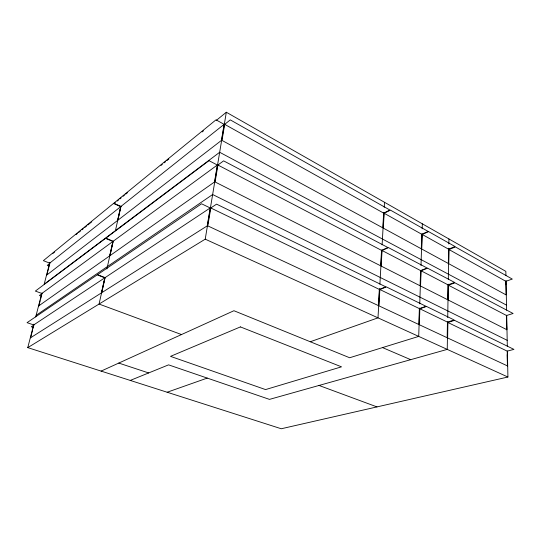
<?xml version="1.0" encoding="UTF-8"?>
<svg xmlns="http://www.w3.org/2000/svg" width="541" height="541" viewBox="0 0 541 541"><rect width="100%" height="100%" fill="white"/><g stroke="black" fill="none" stroke-linecap="round" stroke-linejoin="round"><path stroke-width="0.81" d="M447.427 322.098L447.184 337.746L419.343 324.735L419.85 308.769L426.545 306.456L454.17 319.968L447.427 322.098L419.85 308.769M448.002 284.83L447.772 299.795L420.573 286.027L421.06 270.77L427.613 268.187L454.602 282.429L448.002 284.83L421.06 270.77M448.55 249.164L448.333 263.487L421.757 249.036L422.223 234.456L428.634 231.616L455.015 246.52L448.55 249.164L422.223 234.456M447.664 321.807L447.245 349.391L269.486 399.386L168.569 364.857L130.246 380.424M447.725 317.628L448.239 284.194M448.313 279.176L448.793 248.177M448.854 243.991L448.929 238.96M447.887 322.477L447.65 337.963L507.492 365.926L507.201 351.136L447.887 322.477L454.568 320.367L513.95 349.391L507.201 351.136M448.448 285.208L448.225 300.025L506.789 329.679L506.511 315.498L448.448 285.208L454.988 282.842L513.111 313.503L506.511 315.498M448.989 249.55L448.78 263.731L506.112 294.906L505.842 281.3L448.989 249.55L455.394 246.939L512.307 279.082L505.842 281.3M419.356 308.6L418.849 324.505L378.937 305.854L379.856 289.509L386.423 286.94L426.024 306.294L419.356 308.6L379.856 289.509M420.58 270.588L420.093 285.783L381.182 266.077L382.054 250.49L388.485 247.629L427.106 268.011L420.58 270.588L382.054 250.49M421.757 234.26L421.283 248.786L383.319 228.133L384.151 213.255L390.453 210.138L428.141 231.426L421.757 234.26L384.151 213.255M419.627 308.005L418.714 336.401L349.655 357.75L233.922 310.723L101.113 371.099M419.762 303.832L420.83 270.493M420.993 265.489L422.007 233.82M422.163 228.816L422.325 223.818M379.322 289.401L378.402 305.604L207.818 225.895L210.794 207.967L216.576 204.146L385.828 286.852L379.322 289.401L210.794 207.967M381.533 250.361L380.661 265.814L215.108 181.979L217.922 165.025L223.616 160.86L387.904 247.528L381.533 250.361L217.922 165.025M383.643 213.113L382.812 227.856L222.013 140.417L224.677 124.349L230.283 119.886L389.885 210.016L383.643 213.113L224.677 124.349M379.647 288.421L377.99 317.851L310.264 341.743M379.883 284.221L381.824 249.888M382.108 244.87L383.948 212.309M384.232 207.298L384.516 202.293M210.199 207.954L207.223 225.874L101.735 292.695L105.096 277.621L210.199 207.954L201.556 203.781L97.522 274.652L105.096 277.621M217.347 165.019L214.527 181.972L109.992 255.65L113.204 241.239L217.347 165.019L208.988 160.657L105.847 238.135L113.204 241.239M224.116 124.342L221.438 140.41L117.891 220.221L120.968 206.425L224.116 124.342L216.021 119.825L113.813 203.2L120.968 206.425M507.404 351.163L507.911 377.023L281.266 428.756L27.767 347.626L205.222 239.169L226.327 112.244L505.842 271.359L505.923 275.579M104.785 277.824L33.731 324.925L27.05 322.666L97.218 274.862L104.785 277.824L101.424 292.891L30.377 337.895M112.9 241.469L41.873 293.452L35.354 291.092L105.542 238.365L112.9 241.469L109.681 255.873L38.641 305.942M120.663 206.669L49.718 263.129L43.354 260.667L113.509 203.443L120.663 206.669L117.586 220.458L46.607 275.166M104.893 277.946L99.071 304.049L181.499 334.554M106.895 268.972L113.076 241.239M115.443 230.635L120.914 206.101M27.767 347.626L33.826 324.208M35.706 316.945L41.907 292.992M49.84 262.338L44.173 284.221L219.673 152.278L506.504 305.131M30.756 337.239L32.649 329.922M33.069 328.292L33.914 325.04L31.31 326.764L32.906 327.305M38.803 306.118L40.223 300.634M40.629 299.065L41.846 294.365M46.972 274.544L49.887 263.271L47.27 265.354L48.832 265.956M52.585 253.702L54.546 252.106M76.092 234.564L77.397 233.502M78.702 232.441L80.663 230.845M81.968 229.783L83.273 228.715M84.579 227.653L86.54 226.057M87.845 224.995L91.76 221.803M113.962 203.734L115.267 202.665M117.228 201.076L118.533 200.008M119.838 198.946L121.143 197.884M123.105 196.288L124.41 195.227M125.715 194.158L127.676 192.562M160.995 165.438L162.3 164.369M164.261 162.78L165.566 161.712M166.871 160.65L168.833 159.054M202.151 131.923L203.457 130.861M216.528 120.224L226.327 112.244M42.049 293.587L39.432 295.494L41.015 296.062M36.125 315.329L212.647 194.523L507.194 340.323M167.155 392.232L207.244 378.091M118.77 363.072L148.653 372.945M319.028 385.456L376.996 406.906M382.528 347.586L410.7 359.67M205.222 239.169L507.911 377.023M506.024 280.644L506.606 310.162M506.701 315.187L507.309 346.159M505.774 281.543L505.835 284.735M506.647 326.534L506.714 329.861M507.194 354.632L507.417 366.088M240.414 326.906L170.51 356.363L265.55 389.581L341.513 366.832L240.414 326.906"/></g></svg>
